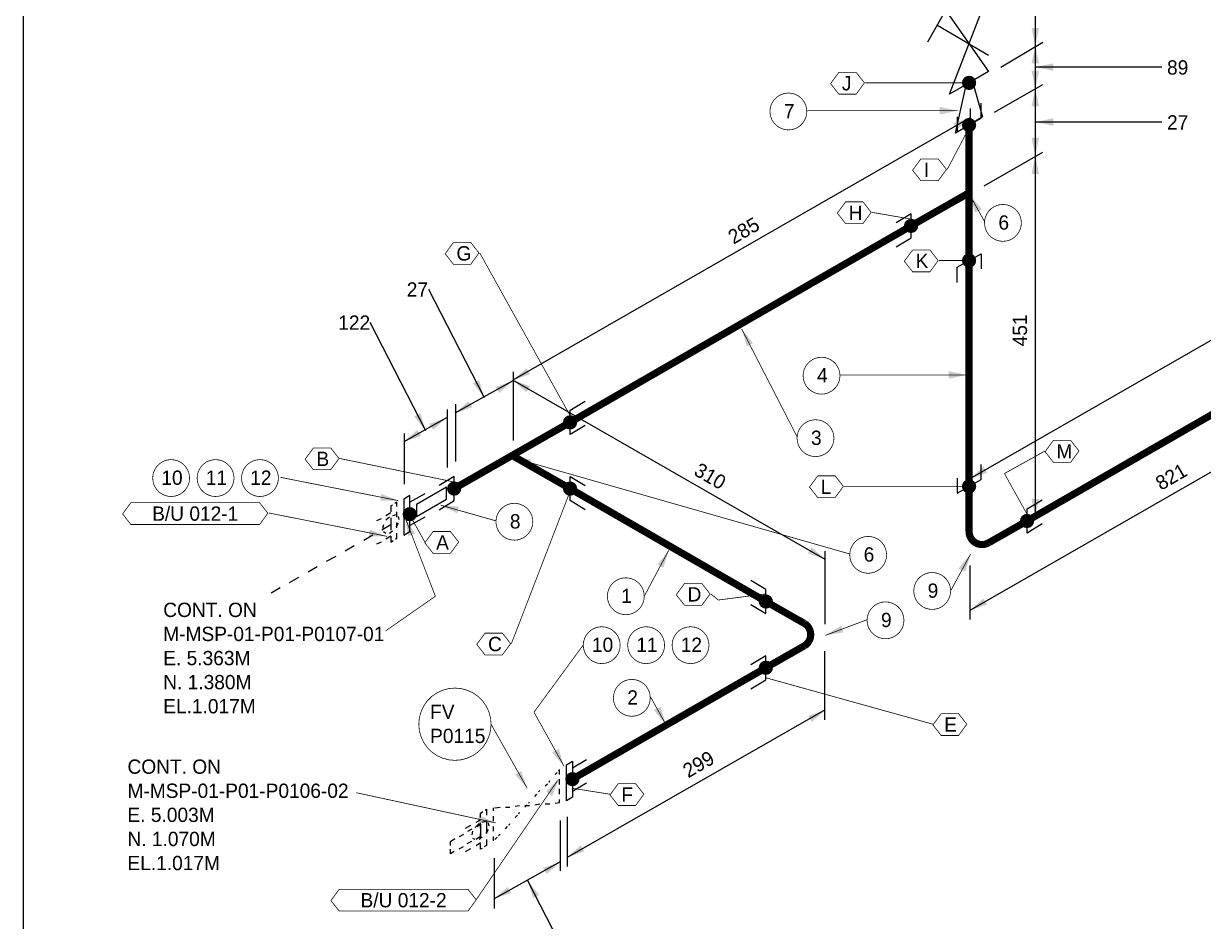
# Model space of a CAD drawing. Extents: x -4 to 431, y -3 to 272.
# Drawn here: x 0 to 156.7, y 90.5 to 209.8 of the extents above; entities that cross this region are included whole.
import ezdxf
from ezdxf.enums import TextEntityAlignment as Align

# ---------------------------------------------------------------- set-up
doc = ezdxf.new("R2010")
doc.units = 0
doc.header["$LTSCALE"] = 10
doc.layers.get('0').update_dxf_attribs({"lineweight": 0})
for name, color, linetype in [('DIMENSION', 40, 'Continuous'), ('INTERNAL', 3, 'Continuous'), ('PIPE', 7, 'Continuous'), ('TEXT2', 3, 'Continuous'), ('Title Block', 255, 'Continuous'), ('TITLE BLOCK-TEXT', 12, 'Continuous'), ('WELDS', 7, 'Continuous')]:
    doc.layers.add(name, color=color, linetype=linetype)
doc.styles.add('framdcn', font='', dxfattribs={"height": 2.5})
doc.styles.add('Scovan Standard', font='', dxfattribs={"height": 2.5})
doc.styles.get("Standard").update_dxf_attribs({"font": ''})
doc.styles.get('framdcn').set_extended_font_data('Franklin Gothic Medium Cond')
doc.styles.get('Scovan Standard').set_extended_font_data('Franklin Gothic Medium Cond')
doc.styles.get('Standard').set_extended_font_data('Franklin Gothic Medium Cond')

# ---------------------------------------------------------------- blocks, each defined once
blk = doc.blocks.new('block1')
at = {"layer": 'TEXT2'}
blk.add_hatch(color=256, dxfattribs=at).paths.add_polyline_path([(0, 0), (1.3, -2.1), (0.4, -2.4)])
at = {"layer": 'TEXT2', "linetype": 'ByBlock', "const_width": 0.1, "flags": 128}
blk.add_lwpolyline([(4, -10.4), (0, 0)], dxfattribs=at)
blk = doc.blocks.new('block2')
at = {"layer": 'TEXT2', "style": 'framdcn'}
for s, p in [('E. 5.363M', (0, 0)), ('N. 1.380M', (0, -3.2)), ('EL.1.017M', (0, -6.4))]:
    blk.add_text(s, height=1.9, dxfattribs=at).set_placement(p)
blk = doc.blocks.new('block3')
at = {"layer": 'TEXT2'}
blk.add_hatch(color=256, dxfattribs=at).paths.add_polyline_path([(0, 0), (-2.4, 0), (-2.3, 0.9)])
at = {"layer": 'TEXT2', "linetype": 'ByBlock', "const_width": 0.1, "flags": 128}
blk.add_lwpolyline([(-15.7, 3.1), (0, 0)], dxfattribs=at)
blk = doc.blocks.new('block4')
at = {"layer": 'TEXT2'}
blk.add_hatch(color=256, dxfattribs=at).paths.add_polyline_path([(0, 0), (2.4, -0.2), (2.2, -1.1)])
at = {"layer": 'TEXT2', "linetype": 'ByBlock', "const_width": 0.1, "flags": 128}
blk.add_lwpolyline([(7.4, -2.1), (0, 0)], dxfattribs=at)
blk = doc.blocks.new('block5')
at = {"layer": 'TEXT2'}
blk.add_hatch(color=256, dxfattribs=at).paths.add_polyline_path([(0, 0), (-0.7, -2.3), (-1.5, -1.9)])
at = {"layer": 'TEXT2', "linetype": 'ByBlock', "const_width": 0.1, "flags": 128}
blk.add_lwpolyline([(-3.2, -6), (0, 0)], dxfattribs=at)
blk = doc.blocks.new('block6')
at = {"layer": 'TEXT2'}
blk.add_hatch(color=256, dxfattribs=at).paths.add_polyline_path([(0, 0), (2.1, 1.3), (2.4, 0.4)])
at = {"layer": 'TEXT2', "linetype": 'ByBlock', "const_width": 0.1, "flags": 128}
blk.add_lwpolyline([(5.6, 2.1), (0, 0)], dxfattribs=at)
blk = doc.blocks.new('block7')
at = {"layer": 'TEXT2'}
blk.add_hatch(color=256, dxfattribs=at).paths.add_polyline_path([(0, 0), (-1.6, 1.9), (-0.7, 2.3)])
at = {"layer": 'TEXT2', "linetype": 'ByBlock', "const_width": 0.1, "flags": 128}
blk.add_lwpolyline([(-2, 3.6), (0, 0)], dxfattribs=at)
blk = doc.blocks.new('block8')
at = {"layer": 'TEXT2'}
blk.add_hatch(color=256, dxfattribs=at).paths.add_polyline_path([(0, 0), (-1.6, 1.9), (-0.7, 2.3)])
at = {"layer": 'TEXT2', "linetype": 'ByBlock', "const_width": 0.1, "flags": 128}
blk.add_lwpolyline([(-4, 7.2), (0, 0)], dxfattribs=at)
blk = doc.blocks.new('block9')
at = {"layer": 'TEXT2'}
blk.add_hatch(color=256, dxfattribs=at).paths.add_polyline_path([(0, 0), (-1.6, 1.8), (-0.8, 2.3)])
at = {"layer": 'TEXT2', "linetype": 'ByBlock', "const_width": 0.1, "flags": 128}
blk.add_lwpolyline([(-4.8, 8.5), (0, 0)], dxfattribs=at)
blk = doc.blocks.new('block10')
at = {"layer": 'TEXT2', "style": 'framdcn'}
for s, p in [('FV', (0, 0)), ('P0115', (0, -3.2))]:
    blk.add_text(s, height=1.9, dxfattribs=at).set_placement(p)
blk = doc.blocks.new('block11')
at = {"layer": 'TEXT2'}
blk.add_hatch(color=256, dxfattribs=at).paths.add_polyline_path([(0, 0), (-2.4, 0), (-2.2, 1)])
at = {"layer": 'TEXT2', "linetype": 'ByBlock', "const_width": 0.1, "flags": 128}
blk.add_lwpolyline([(-18.5, 4), (0, 0)], dxfattribs=at)
blk = doc.blocks.new('block12')
at = {"layer": 'TEXT2', "style": 'framdcn'}
for s, p in [('E. 5.003M', (0, 0)), ('N. 1.070M', (0, -3.2)), ('EL.1.017M', (0, -6.4))]:
    blk.add_text(s, height=1.9, dxfattribs=at).set_placement(p)
blk = doc.blocks.new('block13')
at = {"layer": 'TEXT2'}
blk.add_hatch(color=256, dxfattribs=at).paths.add_polyline_path([(0, 0), (1.5, -1.9), (0.7, -2.3)])
at = {"layer": 'TEXT2', "linetype": 'ByBlock', "const_width": 0.1, "flags": 128}
blk.add_lwpolyline([(7.4, -14.4), (0, 0)], dxfattribs=at)
blk = doc.blocks.new('block14')
at = {"layer": 'TEXT2'}
blk.add_hatch(color=256, dxfattribs=at).paths.add_polyline_path([(0, 0), (1.6, -1.9), (0.7, -2.3)])
at = {"layer": 'TEXT2', "linetype": 'ByBlock', "const_width": 0.1, "flags": 128}
blk.add_lwpolyline([(2, -3.6), (0, 0)], dxfattribs=at)
blk = doc.blocks.new('block15')
at = {"layer": 'TEXT2'}
blk.add_hatch(color=256, dxfattribs=at).paths.add_polyline_path([(0, 0), (-2.4, -0.5), (-2.4, 0.5)])
at = {"layer": 'TEXT2', "linetype": 'ByBlock', "const_width": 0.1, "flags": 128}
blk.add_lwpolyline([(-20, 0), (0, 0)], dxfattribs=at)
blk = doc.blocks.new('block22')
at = {"layer": 'TEXT2'}
blk.add_hatch(color=256, dxfattribs=at).paths.add_polyline_path([(0, 0), (-2.4, -0.5), (-2.4, 0.5)])
at = {"layer": 'TEXT2', "linetype": 'ByBlock', "const_width": 0.1, "flags": 128}
blk.add_lwpolyline([(-16.8, 0), (0, 0)], dxfattribs=at)
blk = doc.blocks.new('block23')
at = {"layer": 'TEXT2'}
blk.add_hatch(color=256, dxfattribs=at).paths.add_polyline_path([(0, 0), (-0.7, -2.3), (-1.6, -1.9)])
at = {"layer": 'TEXT2', "linetype": 'ByBlock', "const_width": 0.1, "flags": 128}
blk.add_lwpolyline([(-2.6, -4.8), (0, 0)], dxfattribs=at)
blk = doc.blocks.new('block31')
at = {"layer": 'PIPE', "linetype": 'ByBlock', "flags": 128}
for points in [[(0.8, 2.9), (0, 2.4)], [(0, 2.4), (0, 0)], [(2.8, 3.1), (0.8, 2)], [(0.8, -1.9), (0.8, 2.9)], [(0, 0), (0, -2.4)], [(2.8, 0), (0.8, -1.1)], [(0, -2.4), (0.8, -1.9)]]:
    blk.add_lwpolyline(points, dxfattribs=at)
at = {"flags": 1}
for tag in ['Tag', 'UCI', 'Pipe Ref', 'Description', 'Key']:
    blk.add_attdef(tag, (0, 0), '', height=1, dxfattribs=at)
blk = doc.blocks.new('block32')
at = {"layer": 'PIPE', "linetype": 'ByBlock', "flags": 128}
for points in [[(4, 3.1), (0, 0.8)], [(4, 1.5), (4, 3.1)], [(0, -0.8), (4, 1.5)], [(0, 0.8), (0, 0)], [(0, 0), (0, -0.8)]]:
    blk.add_lwpolyline(points, dxfattribs=at)
at = {"flags": 1}
for tag in ['Tag', 'UCI', 'Pipe Ref', 'Description', 'Key']:
    blk.add_attdef(tag, (0, 0), '', height=1, dxfattribs=at)
blk = doc.blocks.new('block33')
at = {"layer": 'PIPE', "linetype": 'ByBlock', "flags": 128}
for points in [[(17.4, 10), (19.4, 11.2)], [(17.4, 6.8), (17.4, 10)], [(19.4, 8), (17.4, 6.8)], [(2, 1.2), (0, 0)], [(2, -2), (2, 1.2)], [(17.4, 1.2), (19.4, 0)], [(17.4, -2), (17.4, 1.2)], [(0, -3.2), (2, -2)], [(19.4, -3.2), (17.4, -2)]]:
    blk.add_lwpolyline(points, dxfattribs=at)
at = {"layer": 'PIPE', "linetype": 'ByBlock', "const_width": 0.95, "flags": 128}
for points in [[(17.4, 8.4), (9.7, 4)], [(9.7, 4), (2, -0.4)], [(17.4, -0.4), (9.7, 4)]]:
    blk.add_lwpolyline(points, dxfattribs=at)
at = {"flags": 1}
for tag in ['Tag', 'UCI', 'Pipe Ref', 'Description', 'Key']:
    blk.add_attdef(tag, (0, 0), '', height=1, dxfattribs=at)
blk = doc.blocks.new('block34')
at = {"layer": 'PIPE', "linetype": 'ByBlock', "const_width": 0.95, "flags": 128}
blk.add_lwpolyline([(26, -15), (0, 0)], dxfattribs=at)
at = {"flags": 1}
for tag in ['Tag', 'UCI', 'Pipe Ref', 'Description', 'Key']:
    blk.add_attdef(tag, (0, 0), '', height=1, dxfattribs=at)
blk = doc.blocks.new('block35')
at = {"layer": 'PIPE', "linetype": 'ByBlock', "flags": 128}
for points in [[(-4.23, 6), (-6.23, 7.2)], [(-4.23, 2.8), (-4.23, 6)], [(-6.23, 4), (-4.23, 2.8)], [(-4.23, -2.8), (-6.23, -4)], [(-4.23, -6), (-4.23, -2.8)], [(-6.23, -7.2), (-4.23, -6)]]:
    blk.add_lwpolyline(points, dxfattribs=at)
at = {"layer": 'PIPE', "linetype": 'ByBlock', "const_width": 0.95, "flags": 128}
for points in [[(0.87, 1.5), (-4.23, 4.4)], [(0.87, -1.5), (0.87, -1.5), (1.11, -1.33), (1.33, -1.11), (1.5, -0.87), (1.63, -0.59), (1.71, -0.3), (1.73, 0), (1.71, 0.3), (1.63, 0.59), (1.5, 0.87), (1.33, 1.11), (1.11, 1.33), (0.87, 1.5)], [(-4.23, -4.4), (0.87, -1.5)]]:
    blk.add_lwpolyline(points, dxfattribs=at)
at = {"flags": 1}
for tag in ['Tag', 'UCI', 'Pipe Ref', 'Description', 'Key']:
    blk.add_attdef(tag, (0, 0), '', height=1, dxfattribs=at)
blk = doc.blocks.new('block36')
at = {"layer": 'PIPE', "linetype": 'ByBlock', "const_width": 0.95, "flags": 128}
blk.add_lwpolyline([(-25.7, -14.8), (0, 0)], dxfattribs=at)
at = {"flags": 1}
for tag in ['Tag', 'UCI', 'Pipe Ref', 'Description', 'Key']:
    blk.add_attdef(tag, (0, 0), '', height=1, dxfattribs=at)
blk = doc.blocks.new('block37')
at = {"layer": 'PIPE', "linetype": 'ByBlock', "flags": 128}
for points in [[(-0.8, 1.9), (0, 2.4)], [(-0.8, -2.9), (-0.8, 1.9)], [(0, 1.5), (1.9, 2.6)], [(0, 2.4), (0, 0)], [(0, 0), (0, -2.4)], [(0, -1.6), (1.9, -0.5)], [(0, -2.4), (-0.8, -2.9)]]:
    blk.add_lwpolyline(points, dxfattribs=at)
at = {"flags": 1}
for tag in ['Tag', 'UCI', 'Pipe Ref', 'Description', 'Key']:
    blk.add_attdef(tag, (0, 0), '', height=1, dxfattribs=at)
blk = doc.blocks.new('block38')
at = {"layer": 'PIPE', "flags": 128}
for points in [[(-0.6, 3.7), (-0.3, 4)], [(-0.1, 4.2), (0, 4.4)], [(0, 3.7), (0, 4.4)], [(-2.8, 1.4), (-2.6, 1.6)], [(-1.9, 2.2), (-1.6, 2.5)], [(-1.4, 2.7), (-1.3, 2.9)], [(0, 2.4), (0, 3.1)], [(0, 1.1), (0, 1.8)], [(-4.1, -0.1), (-4, 0.1)], [(-3.3, 0.8), (-3, 1.1)], [(-0.6, -0.1), (0, 0)], [(0, 0), (0, 0.4)], [(-8.8, -0.7), (-8.8, -1.1)], [(-8.6, -0.7), (-7.9, -0.6)], [(-7.2, -0.6), (-6.6, -0.6)], [(-5.9, -0.5), (-5.3, -0.4)], [(-5.4, -1.5), (-5.3, -1.3)], [(-4.6, -0.6), (-4.3, -0.3)], [(-4.6, -0.4), (-4, -0.4)], [(-3.3, -0.3), (-2.6, -0.2)], [(-1.9, -0.2), (-1.3, -0.2)], [(-8.8, -1.8), (-8.8, -2.5)], [(-6.7, -3), (-6.6, -2.8)], [(-5.9, -2), (-5.6, -1.7)], [(-8.8, -3.2), (-8.8, -3.8)], [(-8.8, -4.5), (-8.8, -5.1)], [(-8.6, -4.9), (-8.3, -4.6)], [(-8.1, -4.4), (-7.9, -4.2)], [(-7.2, -3.5), (-6.9, -3.2)]]:
    blk.add_lwpolyline(points, dxfattribs=at)
at = {"flags": 1}
for tag in ['Tag', 'UCI', 'Pipe Ref', 'Description', 'Key']:
    blk.add_attdef(tag, (0, 0), '', height=1, dxfattribs=at)
blk = doc.blocks.new('block39')
at = {"layer": 'PIPE', "linetype": 'ByBlock', "const_width": 0.95, "flags": 128}
blk.add_lwpolyline([(45.3, 26.1), (0, 0)], dxfattribs=at)
at = {"flags": 1}
for tag in ['Tag', 'UCI', 'Pipe Ref', 'Description', 'Key']:
    blk.add_attdef(tag, (0, 0), '', height=1, dxfattribs=at)
blk = doc.blocks.new('block40')
at = {"layer": 'PIPE', "linetype": 'ByBlock', "flags": 128}
for points in [[(11.3, 13.9), (11.3, 15.9)], [(8.1, 14.1), (8.1, 12.1)], [(8.1, 12.1), (11.3, 13.9)], [(2, 1.2), (0, 0)], [(2, -2), (2, 1.2)], [(0, -3.2), (2, -2)], [(8.1, -5.9), (11.3, -4.1)], [(11.3, -4.1), (11.3, -6.1)], [(8.1, -7.9), (8.1, -5.9)]]:
    blk.add_lwpolyline(points, dxfattribs=at)
at = {"layer": 'PIPE', "linetype": 'ByBlock', "const_width": 0.95, "flags": 128}
for points in [[(9.7, 13), (9.7, 4)], [(9.7, 4), (2, -0.4)], [(9.7, -5), (9.7, 4)]]:
    blk.add_lwpolyline(points, dxfattribs=at)
at = {"flags": 1}
for tag in ['Tag', 'UCI', 'Pipe Ref', 'Description', 'Key']:
    blk.add_attdef(tag, (0, 0), '', height=1, dxfattribs=at)
blk = doc.blocks.new('block41')
at = {"layer": 'PIPE', "linetype": 'ByBlock', "flags": 128}
for points in [[(-1.8, -1.1), (-0.4, 5.3)], [(-0.4, 5.3), (0.4, 5.9)], [(0.4, 5.9), (1.8, 1.1)], [(0, 0), (-1.8, -1.1)], [(1.8, 1.1), (0, 0)]]:
    blk.add_lwpolyline(points, dxfattribs=at)
at = {"flags": 1}
for tag in ['Tag', 'UCI', 'Pipe Ref', 'Description', 'Key']:
    blk.add_attdef(tag, (0, 0), '', height=1, dxfattribs=at)
blk = doc.blocks.new('block42')
at = {"layer": 'PIPE', "linetype": 'ByBlock', "flags": 128}
for points in [[(1.6, 11.3), (1.6, 13.3)], [(2.6, 11.9), (-2.6, 8.9)], [(-2.6, -1.5), (2.6, 11.9)], [(-1.6, 11.5), (-1.6, 9.5)], [(-1.6, 9.5), (1.6, 11.3)], [(-3.1, 9.7), (-5.5, 5.4)], [(-2.6, 8.9), (2.6, 1.5)], [(-4.3, 7.7), (2.6, 3.7)], [(0, 0), (-2.6, -1.5)], [(2.6, 1.5), (0, 0)]]:
    blk.add_lwpolyline(points, dxfattribs=at)
at = {"flags": 1}
for tag in ['Tag', 'UCI', 'Pipe Ref', 'Description', 'Key']:
    blk.add_attdef(tag, (0, 0), '', height=1, dxfattribs=at)
blk = doc.blocks.new('block46')
at = {"layer": 'PIPE', "linetype": 'ByBlock', "const_width": 0.95, "flags": 128}
blk.add_lwpolyline([(0, -30), (0, 0)], dxfattribs=at)
at = {"flags": 1}
for tag in ['Tag', 'UCI', 'Pipe Ref', 'Description', 'Key']:
    blk.add_attdef(tag, (0, 0), '', height=1, dxfattribs=at)
blk = doc.blocks.new('block47')
at = {"layer": 'PIPE', "linetype": 'ByBlock', "flags": 128}
for points in [[(-0.13, 6.9), (-0.13, 8.9)], [(-3.33, 7.1), (-3.33, 5.1)], [(-3.33, 5.1), (-0.13, 6.9)], [(5.97, 3), (7.97, 4.2)], [(5.97, -0.2), (5.97, 3)], [(7.97, 1), (5.97, -0.2)]]:
    blk.add_lwpolyline(points, dxfattribs=at)
at = {"layer": 'PIPE', "linetype": 'ByBlock', "const_width": 0.95, "flags": 128}
for points in [[(-1.73, 0), (-1.73, 6)], [(5.97, 1.4), (0.87, -1.5)], [(0.87, -1.5), (0.59, -1.63), (0.3, -1.71), (0, -1.73), (-0.3, -1.71), (-0.59, -1.63), (-0.87, -1.5), (-1.11, -1.33), (-1.33, -1.11), (-1.5, -0.87), (-1.63, -0.59), (-1.71, -0.3), (-1.73, 0)]]:
    blk.add_lwpolyline(points, dxfattribs=at)
at = {"flags": 1}
for tag in ['Tag', 'UCI', 'Pipe Ref', 'Description', 'Key']:
    blk.add_attdef(tag, (0, 0), '', height=1, dxfattribs=at)
blk = doc.blocks.new('block48')
at = {"layer": 'PIPE', "linetype": 'ByBlock', "const_width": 0.95, "flags": 128}
for points in [[(69.8, 40.2), (45, 25.9)], [(45, 25.9), (0, 0)]]:
    blk.add_lwpolyline(points, dxfattribs=at)
at = {"flags": 1}
for tag in ['Tag', 'UCI', 'Pipe Ref', 'Description', 'Key']:
    blk.add_attdef(tag, (0, 0), '', height=1, dxfattribs=at)
blk = doc.blocks.new('block51')
at = {"layer": 'WELDS'}
h = blk.add_hatch(color=256, dxfattribs=at)
edge = h.paths.add_edge_path(flags=0)
edge.add_arc((0, 0), 0.95, 0, 360)
at = {"flags": 1}
for tag in ['Tag', 'UCI', 'Pipe Ref', 'Description', 'Key']:
    blk.add_attdef(tag, (0, 0), '', height=1, dxfattribs=at)
blk = doc.blocks.new('block52')
at = {"layer": 'WELDS'}
h = blk.add_hatch(color=256, dxfattribs=at)
edge = h.paths.add_edge_path(flags=0)
edge.add_arc((0, 0), 0.95, 0, 360)
at = {"flags": 1}
for tag in ['Tag', 'UCI', 'Pipe Ref', 'Description', 'Key']:
    blk.add_attdef(tag, (0, 0), '', height=1, dxfattribs=at)
blk = doc.blocks.new('block53')
at = {"layer": 'WELDS'}
h = blk.add_hatch(color=256, dxfattribs=at)
edge = h.paths.add_edge_path(flags=0)
edge.add_arc((0, 0), 0.95, 0, 360)
at = {"flags": 1}
for tag in ['Tag', 'UCI', 'Pipe Ref', 'Description', 'Key']:
    blk.add_attdef(tag, (0, 0), '', height=1, dxfattribs=at)
blk = doc.blocks.new('block54')
at = {"layer": 'WELDS'}
h = blk.add_hatch(color=256, dxfattribs=at)
edge = h.paths.add_edge_path(flags=0)
edge.add_arc((0, 0), 0.95, 0, 360)
at = {"flags": 1}
for tag in ['Tag', 'UCI', 'Pipe Ref', 'Description', 'Key']:
    blk.add_attdef(tag, (0, 0), '', height=1, dxfattribs=at)
blk = doc.blocks.new('block55')
at = {"layer": 'WELDS'}
h = blk.add_hatch(color=256, dxfattribs=at)
edge = h.paths.add_edge_path(flags=0)
edge.add_arc((0, 0), 0.95, 0, 360)
at = {"flags": 1}
for tag in ['Tag', 'UCI', 'Pipe Ref', 'Description', 'Key']:
    blk.add_attdef(tag, (0, 0), '', height=1, dxfattribs=at)
blk = doc.blocks.new('block56')
at = {"layer": 'WELDS'}
h = blk.add_hatch(color=256, dxfattribs=at)
edge = h.paths.add_edge_path(flags=0)
edge.add_arc((0, 0), 0.95, 0, 360)
at = {"flags": 1}
for tag in ['Tag', 'UCI', 'Pipe Ref', 'Description', 'Key']:
    blk.add_attdef(tag, (0, 0), '', height=1, dxfattribs=at)
blk = doc.blocks.new('block57')
at = {"layer": 'WELDS'}
h = blk.add_hatch(color=256, dxfattribs=at)
edge = h.paths.add_edge_path(flags=0)
edge.add_arc((0, 0), 0.95, 0, 360)
at = {"flags": 1}
for tag in ['Tag', 'UCI', 'Pipe Ref', 'Description', 'Key']:
    blk.add_attdef(tag, (0, 0), '', height=1, dxfattribs=at)
blk = doc.blocks.new('block58')
at = {"layer": 'WELDS'}
h = blk.add_hatch(color=256, dxfattribs=at)
edge = h.paths.add_edge_path(flags=0)
edge.add_arc((0, 0), 0.95, 0, 360)
at = {"flags": 1}
for tag in ['Tag', 'UCI', 'Pipe Ref', 'Description', 'Key']:
    blk.add_attdef(tag, (0, 0), '', height=1, dxfattribs=at)
blk = doc.blocks.new('block59')
at = {"layer": 'WELDS'}
h = blk.add_hatch(color=256, dxfattribs=at)
edge = h.paths.add_edge_path(flags=0)
edge.add_arc((0, 0), 0.95, 0, 360)
at = {"flags": 1}
for tag in ['Tag', 'UCI', 'Pipe Ref', 'Description', 'Key']:
    blk.add_attdef(tag, (0, 0), '', height=1, dxfattribs=at)
blk = doc.blocks.new('block60')
at = {"layer": 'WELDS'}
h = blk.add_hatch(color=256, dxfattribs=at)
edge = h.paths.add_edge_path(flags=0)
edge.add_arc((0, 0), 0.95, 0, 360)
at = {"flags": 1}
for tag in ['Tag', 'UCI', 'Pipe Ref', 'Description', 'Key']:
    blk.add_attdef(tag, (0, 0), '', height=1, dxfattribs=at)
blk = doc.blocks.new('block61')
at = {"layer": 'WELDS'}
h = blk.add_hatch(color=256, dxfattribs=at)
edge = h.paths.add_edge_path(flags=0)
edge.add_arc((0, 0), 0.95, 0, 360)
at = {"flags": 1}
for tag in ['Tag', 'UCI', 'Pipe Ref', 'Description', 'Key']:
    blk.add_attdef(tag, (0, 0), '', height=1, dxfattribs=at)
blk = doc.blocks.new('block62')
at = {"layer": 'WELDS'}
h = blk.add_hatch(color=256, dxfattribs=at)
edge = h.paths.add_edge_path(flags=0)
edge.add_arc((0, 0), 0.95, 0, 360)
at = {"flags": 1}
for tag in ['Tag', 'UCI', 'Pipe Ref', 'Description', 'Key']:
    blk.add_attdef(tag, (0, 0), '', height=1, dxfattribs=at)
blk = doc.blocks.new('block63')
at = {"layer": 'WELDS'}
h = blk.add_hatch(color=256, dxfattribs=at)
edge = h.paths.add_edge_path(flags=0)
edge.add_arc((0, 0), 0.95, 0, 360)
at = {"flags": 1}
for tag in ['Tag', 'UCI', 'Pipe Ref', 'Description', 'Key']:
    blk.add_attdef(tag, (0, 0), '', height=1, dxfattribs=at)
blk = doc.blocks.new('PADX-TBD')
at = {"layer": 'Title Block', "color": 255}
blk.add_line((0, 0), (0, 536.37), dxfattribs=at)
at = {"layer": 'TITLE BLOCK-TEXT', "color": 12, "style": 'Scovan Standard', "flags": 8}
for tag, p in [('REF_5', (25, 38.42)), ('REV_5', (352.84, 38.42)), ('PROJECT5', (504.32, 38.42)), ('DATE5', (525.83, 38.42)), ('BY5', (542.96, 38.42)), ('CHK5', (555.71, 38.42)), ('PE5', (568.45, 38.42)), ('REF_4', (25, 31.19)), ('REV_4', (352.84, 31.19)), ('PROJECT4', (504.32, 31.19)), ('DATE4', (525.83, 31.19)), ('BY4', (542.96, 31.19)), ('CHK4', (555.71, 31.19)), ('PE4', (568.45, 31.19)), ('REF_3', (25, 23.97)), ('REV_3', (352.84, 23.97)), ('PROJECT3', (504.32, 23.97)), ('DATE3', (525.83, 23.97)), ('BY3', (542.96, 23.97)), ('CHK3', (555.71, 23.97)), ('PE3', (568.45, 23.97)), ('REF_2', (25, 16.74)), ('REV_2', (352.84, 16.74)), ('PROJECT2', (504.32, 16.74)), ('DATE2', (525.83, 16.74)), ('BY2', (542.96, 16.74)), ('CHK2', (555.71, 16.74)), ('PE2', (568.45, 16.74)), ('REF_1', (25, 9.51)), ('REV_1', (352.84, 9.51)), ('PROJECT1', (504.32, 9.51)), ('DATE1', (525.83, 9.51)), ('BY1', (542.96, 9.51)), ('CHK1', (555.71, 9.51)), ('PE1', (568.45, 9.51))]:
    blk.add_attdef(tag, text='', height=2.5, dxfattribs=at).set_placement(p, align=Align.MIDDLE_CENTER)
for tag, height, p in [('REF_5_DESC', 2.5, (52.27, 38.42)), ('REV_5_DESC', 2.5, (363.04, 38.42)), ('REF_4_DESC', 2.5, (52.27, 31.19)), ('REV_4_DESC', 2.5, (363.04, 31.19)), ('REF_3_DESC', 2.5, (52.27, 23.97)), ('REV_3_DESC', 2.5, (363.04, 23.97)), ('REF_2_DESC', 2.5, (52.27, 16.74)), ('REV_2_DESC', 2.5, (363.04, 16.74)), ('REF_1_DESC', 2.5, (52.27, 9.51)), ('REV_1_DESC', 2.5, (363.04, 9.51)), ('PATH', 2, (13, -2.9)), ('USER_PLOTTED', 2, (309, -2.9)), ('PLOT_DATE', 2, (348, -2.9))]:
    blk.add_attdef(tag, text='', height=height, dxfattribs=at).set_placement(p, align=Align.MIDDLE_LEFT)
at = {"layer": 'TITLE BLOCK-TEXT', "color": 12, "style": 'Scovan Standard'}
for tag, p in [('TITLE1', (747.45, 37.28)), ('LSD', (747.45, 31.28)), ('TITLE2', (747.45, 25.28)), ('TITLE3', (747.45, 19.28)), ('CLIENTDRAWINGNO', (686.57, 5.99)), ('RN', (838.5, 5.99))]:
    blk.add_attdef(tag, text='', height=4, dxfattribs=at).set_placement(p, align=Align.MIDDLE_CENTER)
at = {"layer": 'TITLE BLOCK-TEXT', "color": 210, "style": 'Scovan Standard', "flags": 8}
blk.add_attdef('DWGNO', text='', height=4, dxfattribs=at).set_placement((777.51, 5.99), align=Align.MIDDLE_CENTER)

msp = doc.modelspace()

# ---------------------------------------------------------------- hatches: boundary and pattern name
at = {"layer": 'DIMENSION'}
for points in [[(134.4, 206.8), (133.9, 209.2), (134.9, 209.2)], [(134.4, 206.8), (134.9, 204.5), (133.9, 204.5)], [(134.4, 204), (136.8, 204.5), (136.8, 203.5)], [(134.4, 201.2), (133.9, 203.5), (134.9, 203.5)], [(134.4, 201.2), (134.9, 198.8), (133.9, 198.8)], [(125.8, 197.3), (124, 195.7), (123.5, 196.5)], [(134.4, 196.7), (136.8, 197.2), (136.8, 196.2)], [(134.4, 192.2), (133.9, 194.6), (134.9, 194.6)], [(134.4, 192.2), (134.9, 189.8), (133.9, 189.8)], [(65, 162.4), (66.8, 164), (67.3, 163.2)], [(61.2, 160.1), (59.7, 162), (60.5, 162.4)], [(65, 162.3), (63.2, 160.7), (62.7, 161.5)], [(65, 162.4), (67.3, 161.6), (66.8, 160.8)], [(57.3, 158), (59.1, 159.6), (59.6, 158.8)], [(53.4, 155.7), (51.9, 157.6), (52.7, 158)], [(56.2, 157.4), (54.4, 155.8), (53.9, 156.6)], [(50.5, 154.2), (52.3, 155.8), (52.8, 155)], [(125.7, 149.3), (127.5, 150.9), (128, 150.1)], [(134.4, 144.2), (133.9, 146.6), (134.9, 146.6)], [(106.5, 138.6), (104.2, 139.4), (104.7, 140.2)], [(125.7, 131.8), (127.5, 133.4), (128, 132.6)], [(106.5, 118.6), (104.7, 117), (104.2, 117.8)], [(72.2, 99), (74, 100.6), (74.5, 99.8)], [(71.3, 98.4), (69.5, 96.8), (69, 97.6)], [(67, 95.9), (68.5, 94), (67.7, 93.6)], [(62.5, 93.5), (64.3, 95.1), (64.8, 94.3)]]:
    msp.add_hatch(color=256, dxfattribs=at).paths.add_polyline_path(points)
at = {"layer": 'INTERNAL'}
msp.add_hatch(color=256, dxfattribs=at).paths.add_polyline_path([(71.12, 109.47), (70.22, 107.17), (69.42, 107.77)])
at = {"layer": 'TEXT2'}
msp.add_hatch(color=256, dxfattribs=at).paths.add_polyline_path([(65, 152.1), (67.4, 151.9), (67.2, 151)])

# ---------------------------------------------------------------- linework, layer by layer
at = {"layer": 'DIMENSION', "linetype": 'ByBlock', "flags": 128}
for points in [[(134.4, 217.2), (134.4, 206.8)], [(129.8, 204), (135.4, 207.3)], [(134.4, 206.8), (134.4, 201.2)], [(151.2, 204), (134.4, 204)], [(129, 198), (135.4, 201.7)], [(134.4, 201.2), (134.4, 192.2)], [(125.8, 196.1), (125.8, 198.5)], [(125.8, 197.3), (65, 162.4)], [(151.2, 196.7), (134.4, 196.7)], [(204.1, 194.3), (125.7, 149.3)], [(127.6, 188.2), (135.4, 192.7)], [(134.4, 192.2), (134.4, 144.2)], [(204, 176.73), (125.7, 131.8)], [(53.8, 174.5), (61.2, 160.1)], [(46, 170.1), (53.4, 155.7)], [(65.1, 154.4), (65.1, 163.5)], [(65, 162.3), (57.3, 158)], [(106.5, 138.6), (65, 162.4)], [(56.3, 150.8), (56.3, 158.5)], [(57.4, 151.6), (57.4, 159.2)], [(56.2, 157.4), (50.5, 154.2)], [(50.6, 148.6), (50.6, 155.3)], [(125.8, 148.1), (125.8, 150.5)], [(133.4, 143.6), (135.4, 144.7)], [(106.5, 130), (106.5, 139.7)], [(125.7, 137.8), (125.7, 130.6)], [(106.4, 126.4), (106.4, 117.3)], [(106.5, 118.6), (72.2, 99)], [(71.3, 103.9), (71.3, 97.2)], [(72.2, 104.4), (72.2, 97.8)], [(62.5, 98.9), (62.5, 92.2)], [(71.3, 98.4), (62.5, 93.5)], [(74.4, 81.5), (67, 95.9)]]:
    msp.add_lwpolyline(points, dxfattribs=at)
at = {"layer": 'INTERNAL', "linetype": 'ByBlock', "const_width": 0.1, "flags": 128}
for points in [[(14.25, 143.23), (13.15, 144.63), (14.25, 146.13), (31.35, 146.13), (32.45, 144.73), (31.35, 143.23)], [(41.93, 91.87), (40.83, 93.27), (41.93, 94.77), (59.03, 94.77), (60.13, 93.37), (59.03, 91.87)]]:
    msp.add_lwpolyline(points, close=True, dxfattribs=at)
msp.add_lwpolyline([(60.13, 93.39), (70.93, 109.21)], dxfattribs=at)
at = {"layer": 'PIPE', "linetype": 'ByBlock', "flags": 128}
for points in [[(49, 145.8), (48.8, 145.7)], [(49.6, 146.2), (49.3, 146)], [(49.6, 145.6), (49.6, 146.2)], [(48.8, 144.8), (48.1, 144.4)], [(48.6, 144.2), (48.1, 143.8)], [(48.8, 145.7), (48.8, 144.9)], [(49.5, 144.5), (49, 144.4)], [(49.6, 144.2), (49.6, 144.9)], [(49.9, 143.9), (49.8, 144.3)], [(47.5, 144), (46.9, 143.7)], [(48.8, 143.2), (47.6, 142.5)], [(47.8, 143.2), (47.7, 142.7)], [(48.8, 144.1), (48.8, 143.3)], [(48.8, 143.3), (48.8, 142.5)], [(49.5, 142.9), (49.8, 143.4)], [(49.6, 142.8), (49.6, 143.5)], [(46.4, 141.8), (45.2, 141.1)], [(47.8, 142.3), (48.1, 142.1)], [(48.8, 141.7), (48.1, 141.3)], [(48.6, 142.1), (49, 142.4)], [(48.8, 141.7), (48.8, 140.9)], [(48.8, 140.9), (49.1, 141.1)], [(49.4, 141.3), (49.6, 141.4)], [(49.6, 141.4), (49.6, 142.1)], [(43.9, 140.4), (42.7, 139.7)], [(47.5, 140.9), (46.9, 140.6)], [(41.5, 139), (40.2, 138.3)], [(39, 137.6), (37.8, 136.9)], [(34.1, 134.8), (32.9, 134.1)], [(36.5, 136.2), (35.3, 135.5)], [(60.7, 104.9), (61, 105.1)], [(61.3, 105.3), (61.5, 105.4)], [(61.5, 105.4), (61.5, 104.6)], [(60, 103), (60.5, 103.5)], [(60.1, 103.7), (60.7, 104)], [(60.7, 104.3), (60.7, 104.9)], [(60.7, 102.9), (60.7, 103.6)], [(60.9, 103.7), (61.4, 103.8)], [(61.5, 103.8), (61.5, 103)], [(61.7, 103.6), (61.8, 103.2)], [(57.9, 101.8), (58.5, 102.1)], [(58.7, 102.9), (59.4, 103.3)], [(59, 102.5), (59.6, 102.8)], [(59.6, 102), (59.7, 102.5)], [(60.2, 103.1), (60.7, 103.4)], [(60.7, 103.4), (60.7, 102.6)], [(60.7, 102.6), (60.7, 101.8)], [(60.7, 101.5), (60.7, 102.2)], [(61.7, 102.7), (61.4, 102.2)], [(61.5, 103), (61.5, 102.2)], [(56.7, 101.1), (57.3, 101.5)], [(56.7, 100.6), (56.7, 101.1)], [(58.4, 100.4), (57.8, 100.1)], [(59.5, 101.1), (58.9, 100.8)], [(60, 101.4), (59.7, 101.5)], [(60.7, 101.8), (60.1, 101.4)], [(60.1, 100.6), (60.7, 101)], [(60.9, 101.7), (60.5, 101.4)], [(60.7, 100.1), (60.7, 100.8)], [(61.5, 100.6), (61.2, 100.4)], [(61.5, 101.4), (61.5, 100.6)], [(56.7, 99.5), (56.7, 100.1)], [(57.2, 99.8), (56.7, 99.5)], [(58.7, 99.8), (59.4, 100.2)], [(60.9, 100.2), (60.7, 100.1)]]:
    msp.add_lwpolyline(points, dxfattribs=at)
at = {"layer": 'TEXT2', "color": 20, "linetype": 'ByBlock', "const_width": 0.1, "flags": 128}
for points in [[(108.3, 200.4), (107.2, 201.8), (108.3, 203.3), (110.6, 203.3), (111.7, 201.9), (110.6, 200.4)], [(119.2, 188.9), (118.1, 190.3), (119.2, 191.8), (121.5, 191.8), (122.6, 190.4), (121.5, 188.9)], [(109.2, 183.2), (108.1, 184.6), (109.2, 186.1), (111.5, 186.1), (112.6, 184.7), (111.5, 183.2)], [(57.1, 177.8), (56, 179.2), (57.1, 180.7), (59.4, 180.7), (60.5, 179.3), (59.4, 177.8)], [(118.1, 176.8), (117, 178.2), (118.1, 179.7), (120.4, 179.7), (121.5, 178.3), (120.4, 176.8)], [(136.8, 151.5), (135.7, 152.9), (136.8, 154.4), (139.1, 154.4), (140.2, 153), (139.1, 151.5)], [(38.5, 150.5), (37.4, 151.9), (38.5, 153.4), (40.8, 153.4), (41.9, 152), (40.8, 150.5)], [(105.5, 146.8), (104.4, 148.2), (105.5, 149.7), (107.8, 149.7), (108.9, 148.3), (107.8, 146.8)], [(54.4, 139.4), (53.3, 140.8), (54.4, 142.3), (56.7, 142.3), (57.8, 140.9), (56.7, 139.4)], [(87.8, 132.5), (86.7, 133.9), (87.8, 135.4), (90.1, 135.4), (91.2, 134), (90.1, 132.5)], [(61.3, 125.9), (60.2, 127.3), (61.3, 128.8), (63.6, 128.8), (64.7, 127.4), (63.6, 125.9)], [(121.9, 115.2), (120.8, 116.6), (121.9, 118.1), (124.2, 118.1), (125.3, 116.7), (124.2, 115.2)], [(79, 105.9), (77.9, 107.3), (79, 108.8), (81.3, 108.8), (82.4, 107.4), (81.3, 105.9)]]:
    msp.add_lwpolyline(points, close=True, dxfattribs=at)
at = {"layer": 'TEXT2', "linetype": 'ByBlock', "const_width": 0.1, "flags": 128}
for points in [[(111.8, 201.9), (125.8, 201.9)], [(122.7, 190.4), (125.8, 196.3)], [(112.7, 184.7), (117.9, 183.8)], [(60.6, 179.3), (72.6, 157.7)], [(121.6, 178.3), (125.8, 178.3)], [(42, 152), (57.1, 148.9)], [(109.8, 139.3), (65, 152.1)], [(135.7, 153), (130.3, 150)], [(130.3, 150), (133.3, 144.6)], [(64.8, 127.4), (72.7, 147.9)], [(109, 148.3), (125.8, 148.3)], [(53.3, 140.9), (51.3, 144.5)], [(48.09, 129.09), (54.7, 133.7)], [(91.3, 134), (92.3, 133.2)], [(92.3, 133.2), (98.5, 134)], [(74.4, 127.3), (67.8, 118.3)], [(120.8, 116.7), (98.5, 122.9)], [(77.9, 107.4), (72.8, 108.2)]]:
    msp.add_lwpolyline(points, dxfattribs=at)
for points in [[(104.01, 197.67), (103.9, 197.26), (103.72, 196.88), (103.48, 196.53), (103.17, 196.22), (102.83, 195.98), (102.44, 195.8), (102.03, 195.69), (101.6, 195.65), (101.17, 195.69), (100.76, 195.8), (100.38, 195.98), (100.03, 196.22), (99.72, 196.53), (99.48, 196.88), (99.3, 197.26), (99.19, 197.67), (99.15, 198.1), (99.19, 198.53), (99.3, 198.94), (99.48, 199.32), (99.72, 199.67), (100.03, 199.98), (100.38, 200.22), (100.76, 200.4), (101.17, 200.51), (101.6, 200.55), (102.03, 200.51), (102.44, 200.4), (102.83, 200.22), (103.17, 199.98), (103.48, 199.67), (103.72, 199.32), (103.9, 198.94), (104.01, 198.53), (104.05, 198.1)], [(132.51, 182.87), (132.4, 182.46), (132.22, 182.07), (131.98, 181.73), (131.67, 181.42), (131.32, 181.18), (130.94, 181), (130.53, 180.89), (130.1, 180.85), (129.67, 180.89), (129.26, 181), (128.88, 181.18), (128.53, 181.42), (128.22, 181.73), (127.98, 182.07), (127.8, 182.46), (127.69, 182.87), (127.65, 183.3), (127.69, 183.73), (127.8, 184.14), (127.98, 184.53), (128.22, 184.87), (128.53, 185.18), (128.88, 185.42), (129.26, 185.6), (129.67, 185.71), (130.1, 185.75), (130.53, 185.71), (130.94, 185.6), (131.32, 185.42), (131.67, 185.18), (131.98, 184.87), (132.22, 184.53), (132.4, 184.14), (132.51, 183.73), (132.55, 183.3)], [(108.41, 162.57), (108.3, 162.16), (108.12, 161.78), (107.88, 161.43), (107.57, 161.12), (107.22, 160.88), (106.84, 160.7), (106.43, 160.59), (106, 160.55), (105.57, 160.59), (105.16, 160.7), (104.78, 160.88), (104.43, 161.12), (104.12, 161.43), (103.88, 161.78), (103.7, 162.16), (103.59, 162.57), (103.55, 163), (103.59, 163.43), (103.7, 163.84), (103.88, 164.22), (104.12, 164.57), (104.43, 164.88), (104.78, 165.12), (105.16, 165.3), (105.57, 165.41), (106, 165.45), (106.43, 165.41), (106.84, 165.3), (107.22, 165.12), (107.57, 164.88), (107.88, 164.57), (108.12, 164.22), (108.3, 163.84), (108.41, 163.43), (108.45, 163)], [(107.61, 154.27), (107.5, 153.86), (107.32, 153.47), (107.08, 153.13), (106.77, 152.82), (106.42, 152.58), (106.04, 152.4), (105.63, 152.29), (105.2, 152.25), (104.77, 152.29), (104.36, 152.4), (103.97, 152.58), (103.63, 152.82), (103.32, 153.13), (103.08, 153.47), (102.9, 153.86), (102.79, 154.27), (102.75, 154.7), (102.79, 155.13), (102.9, 155.54), (103.08, 155.93), (103.32, 156.27), (103.63, 156.58), (103.97, 156.82), (104.36, 157), (104.77, 157.11), (105.2, 157.15), (105.63, 157.11), (106.04, 157), (106.42, 156.82), (106.77, 156.58), (107.08, 156.27), (107.32, 155.93), (107.5, 155.54), (107.61, 155.13), (107.65, 154.7)], [(22.01, 148.97), (21.9, 148.56), (21.72, 148.18), (21.48, 147.83), (21.17, 147.52), (20.82, 147.28), (20.44, 147.1), (20.03, 146.99), (19.6, 146.95), (19.17, 146.99), (18.76, 147.1), (18.38, 147.28), (18.03, 147.52), (17.72, 147.83), (17.48, 148.18), (17.3, 148.56), (17.19, 148.97), (17.15, 149.4), (17.19, 149.83), (17.3, 150.24), (17.48, 150.62), (17.72, 150.97), (18.03, 151.28), (18.38, 151.52), (18.76, 151.7), (19.17, 151.81), (19.6, 151.85), (20.03, 151.81), (20.44, 151.7), (20.82, 151.52), (21.17, 151.28), (21.48, 150.97), (21.72, 150.62), (21.9, 150.24), (22.01, 149.83), (22.05, 149.4)], [(27.91, 148.97), (27.8, 148.56), (27.62, 148.18), (27.38, 147.83), (27.07, 147.52), (26.73, 147.28), (26.34, 147.1), (25.93, 146.99), (25.5, 146.95), (25.07, 146.99), (24.66, 147.1), (24.27, 147.28), (23.93, 147.52), (23.62, 147.83), (23.38, 148.18), (23.2, 148.56), (23.09, 148.97), (23.05, 149.4), (23.09, 149.83), (23.2, 150.24), (23.38, 150.62), (23.62, 150.97), (23.93, 151.28), (24.27, 151.52), (24.66, 151.7), (25.07, 151.81), (25.5, 151.85), (25.93, 151.81), (26.34, 151.7), (26.73, 151.52), (27.07, 151.28), (27.38, 150.97), (27.62, 150.62), (27.8, 150.24), (27.91, 149.83), (27.95, 149.4)], [(33.81, 148.97), (33.7, 148.56), (33.52, 148.18), (33.28, 147.83), (32.97, 147.52), (32.62, 147.28), (32.24, 147.1), (31.83, 146.99), (31.4, 146.95), (30.97, 146.99), (30.56, 147.1), (30.18, 147.28), (29.83, 147.52), (29.52, 147.83), (29.28, 148.18), (29.1, 148.56), (28.99, 148.97), (28.95, 149.4), (28.99, 149.83), (29.1, 150.24), (29.28, 150.62), (29.52, 150.97), (29.83, 151.28), (30.18, 151.52), (30.56, 151.7), (30.97, 151.81), (31.4, 151.85), (31.83, 151.81), (32.24, 151.7), (32.62, 151.52), (32.97, 151.28), (33.28, 150.97), (33.52, 150.62), (33.7, 150.24), (33.81, 149.83), (33.85, 149.4)], [(67.61, 143.17), (67.5, 142.76), (67.32, 142.38), (67.08, 142.03), (66.77, 141.72), (66.42, 141.48), (66.04, 141.3), (65.63, 141.19), (65.2, 141.15), (64.77, 141.19), (64.36, 141.3), (63.98, 141.48), (63.63, 141.72), (63.32, 142.03), (63.08, 142.38), (62.9, 142.76), (62.79, 143.17), (62.75, 143.6), (62.79, 144.03), (62.9, 144.44), (63.08, 144.82), (63.32, 145.17), (63.63, 145.48), (63.98, 145.72), (64.36, 145.9), (64.77, 146.01), (65.2, 146.05), (65.63, 146.01), (66.04, 145.9), (66.42, 145.72), (66.77, 145.48), (67.08, 145.17), (67.32, 144.82), (67.5, 144.44), (67.61, 144.03), (67.65, 143.6)], [(114.61, 138.77), (114.5, 138.36), (114.32, 137.97), (114.08, 137.63), (113.77, 137.32), (113.42, 137.08), (113.04, 136.9), (112.63, 136.79), (112.2, 136.75), (111.77, 136.79), (111.36, 136.9), (110.97, 137.08), (110.63, 137.32), (110.32, 137.63), (110.08, 137.97), (109.9, 138.36), (109.79, 138.77), (109.75, 139.2), (109.79, 139.63), (109.9, 140.04), (110.08, 140.43), (110.32, 140.77), (110.63, 141.08), (110.97, 141.32), (111.36, 141.5), (111.77, 141.61), (112.2, 141.65), (112.63, 141.61), (113.04, 141.5), (113.42, 141.32), (113.77, 141.08), (114.08, 140.77), (114.32, 140.43), (114.5, 140.04), (114.61, 139.63), (114.65, 139.2)], [(123.11, 133.97), (123, 133.56), (122.82, 133.18), (122.58, 132.83), (122.27, 132.52), (121.92, 132.28), (121.54, 132.1), (121.13, 131.99), (120.7, 131.95), (120.27, 131.99), (119.86, 132.1), (119.47, 132.28), (119.13, 132.52), (118.82, 132.83), (118.58, 133.18), (118.4, 133.56), (118.29, 133.97), (118.25, 134.4), (118.29, 134.83), (118.4, 135.24), (118.58, 135.62), (118.82, 135.97), (119.13, 136.28), (119.47, 136.52), (119.86, 136.7), (120.27, 136.81), (120.7, 136.85), (121.13, 136.81), (121.54, 136.7), (121.92, 136.52), (122.27, 136.28), (122.58, 135.97), (122.82, 135.62), (123, 135.24), (123.11, 134.83), (123.15, 134.4)], [(82.41, 133.27), (82.3, 132.86), (82.12, 132.47), (81.88, 132.13), (81.57, 131.82), (81.23, 131.58), (80.84, 131.4), (80.43, 131.29), (80, 131.25), (79.57, 131.29), (79.16, 131.4), (78.78, 131.58), (78.43, 131.82), (78.12, 132.13), (77.88, 132.47), (77.7, 132.86), (77.59, 133.27), (77.55, 133.7), (77.59, 134.13), (77.7, 134.54), (77.88, 134.93), (78.12, 135.27), (78.43, 135.58), (78.78, 135.82), (79.16, 136), (79.57, 136.11), (80, 136.15), (80.43, 136.11), (80.84, 136), (81.23, 135.82), (81.57, 135.58), (81.88, 135.27), (82.12, 134.93), (82.3, 134.54), (82.41, 134.13), (82.45, 133.7)], [(116.91, 130.07), (116.8, 129.66), (116.62, 129.28), (116.38, 128.93), (116.07, 128.62), (115.72, 128.38), (115.34, 128.2), (114.93, 128.09), (114.5, 128.05), (114.07, 128.09), (113.66, 128.2), (113.28, 128.38), (112.93, 128.62), (112.62, 128.93), (112.38, 129.28), (112.2, 129.66), (112.09, 130.07), (112.05, 130.5), (112.09, 130.93), (112.2, 131.34), (112.38, 131.72), (112.62, 132.07), (112.93, 132.38), (113.28, 132.62), (113.66, 132.8), (114.07, 132.91), (114.5, 132.95), (114.93, 132.91), (115.34, 132.8), (115.72, 132.62), (116.07, 132.38), (116.38, 132.07), (116.62, 131.72), (116.8, 131.34), (116.91, 130.93), (116.95, 130.5)], [(79.21, 126.77), (79.1, 126.36), (78.92, 125.97), (78.68, 125.63), (78.37, 125.32), (78.03, 125.08), (77.64, 124.9), (77.23, 124.79), (76.8, 124.75), (76.37, 124.79), (75.96, 124.9), (75.58, 125.08), (75.23, 125.32), (74.92, 125.63), (74.68, 125.97), (74.5, 126.36), (74.39, 126.77), (74.35, 127.2), (74.39, 127.63), (74.5, 128.04), (74.68, 128.43), (74.92, 128.77), (75.23, 129.08), (75.58, 129.32), (75.96, 129.5), (76.37, 129.61), (76.8, 129.65), (77.23, 129.61), (77.64, 129.5), (78.03, 129.32), (78.37, 129.08), (78.68, 128.77), (78.92, 128.43), (79.1, 128.04), (79.21, 127.63), (79.25, 127.2)], [(85.11, 126.77), (85, 126.36), (84.82, 125.97), (84.58, 125.63), (84.27, 125.32), (83.92, 125.08), (83.54, 124.9), (83.13, 124.79), (82.7, 124.75), (82.27, 124.79), (81.86, 124.9), (81.48, 125.08), (81.13, 125.32), (80.82, 125.63), (80.58, 125.97), (80.4, 126.36), (80.29, 126.77), (80.25, 127.2), (80.29, 127.63), (80.4, 128.04), (80.58, 128.43), (80.82, 128.77), (81.13, 129.08), (81.48, 129.32), (81.86, 129.5), (82.27, 129.61), (82.7, 129.65), (83.13, 129.61), (83.54, 129.5), (83.92, 129.32), (84.27, 129.08), (84.58, 128.77), (84.82, 128.43), (85, 128.04), (85.11, 127.63), (85.15, 127.2)], [(91.01, 126.77), (90.9, 126.36), (90.72, 125.97), (90.48, 125.63), (90.17, 125.32), (89.83, 125.08), (89.44, 124.9), (89.03, 124.79), (88.6, 124.75), (88.17, 124.79), (87.76, 124.9), (87.38, 125.08), (87.03, 125.32), (86.72, 125.63), (86.48, 125.97), (86.3, 126.36), (86.19, 126.77), (86.15, 127.2), (86.19, 127.63), (86.3, 128.04), (86.48, 128.43), (86.72, 128.77), (87.03, 129.08), (87.38, 129.32), (87.76, 129.5), (88.17, 129.61), (88.6, 129.65), (89.03, 129.61), (89.44, 129.5), (89.83, 129.32), (90.17, 129.08), (90.48, 128.77), (90.72, 128.43), (90.9, 128.04), (91.01, 127.63), (91.05, 127.2)], [(83.21, 119.77), (83.1, 119.36), (82.92, 118.97), (82.68, 118.63), (82.37, 118.32), (82.03, 118.08), (81.64, 117.9), (81.23, 117.79), (80.8, 117.75), (80.37, 117.79), (79.96, 117.9), (79.58, 118.08), (79.23, 118.32), (78.92, 118.63), (78.68, 118.97), (78.5, 119.36), (78.39, 119.77), (78.35, 120.2), (78.39, 120.63), (78.5, 121.04), (78.68, 121.42), (78.92, 121.77), (79.23, 122.08), (79.58, 122.32), (79.96, 122.5), (80.37, 122.61), (80.8, 122.65), (81.23, 122.61), (81.64, 122.5), (82.03, 122.32), (82.37, 122.08), (82.68, 121.77), (82.92, 121.42), (83.1, 121.04), (83.21, 120.63), (83.25, 120.2)], [(62.03, 115.87), (61.81, 115.06), (61.46, 114.3), (60.98, 113.61), (60.39, 113.02), (59.7, 112.54), (58.94, 112.19), (58.13, 111.97), (57.3, 111.9), (56.47, 111.97), (55.66, 112.19), (54.9, 112.54), (54.21, 113.02), (53.62, 113.61), (53.14, 114.3), (52.79, 115.06), (52.57, 115.87), (52.5, 116.7), (52.57, 117.53), (52.79, 118.34), (53.14, 119.1), (53.62, 119.79), (54.21, 120.38), (54.9, 120.86), (55.66, 121.21), (56.47, 121.43), (57.3, 121.5), (58.13, 121.43), (58.94, 121.21), (59.7, 120.86), (60.39, 120.38), (60.98, 119.79), (61.46, 119.1), (61.81, 118.34), (62.03, 117.53), (62.1, 116.7)]]:
    msp.add_lwpolyline(points, close=True, dxfattribs=at)

# ---------------------------------------------------------------- block references
at = {"xscale": 0.5, "yscale": 0.5, "zscale": 0.5}
msp.add_blockref('PADX-TBD', (0, 0), dxfattribs=at)
at = {"layer": 'PIPE'}
for name, p in [('block42', (125.6, 201.9)), ('block41', (125.6, 196.3)), ('block40', (115.9, 183.3)), ('block39', (72.6, 156.8)), ('block48', (133.3, 143.7)), ('block46', (125.6, 178.3)), ('block33', (55.2, 148.4)), ('block47', (127.33, 142.3)), ('block32', (52.2, 145.1)), ('block34', (72.6, 148)), ('block31', (50.5, 144.2)), ('block35', (102.83, 128.6)), ('block36', (98.6, 124.2)), ('block37', (72.9, 109.4)), ('block38', (71.2, 106.3))]:
    msp.add_blockref(name, p, dxfattribs=at)
at = {"layer": 'TEXT2'}
for name, p in [('block15', (124.1, 198.2)), ('block14', (125.7, 187)), ('block13', (95.4, 169.2)), ('block22', (125.3, 163.1)), ('block3', (49.8, 146.4)), ('block4', (55.4, 145.8)), ('block3', (48.28, 141.66)), ('block1', (50.7, 144.1)), ('block5', (85.7, 139.8)), ('block23', (125.8, 139.3)), ('block6', (106.5, 128.5)), ('block2', (18.55, 124.54)), ('block10', (54, 117.4)), ('block7', (85.3, 116.7)), ('block8', (71.8, 111.1)), ('block9', (66.9, 108.2)), ('block11', (62.7, 103.6)), ('block12', (13.8, 103.71))]:
    msp.add_blockref(name, p, dxfattribs=at)
at = {"layer": 'WELDS'}
for name, p in [('block60', (125.6, 201.9)), ('block59', (125.6, 196.3)), ('block58', (117.9, 182.9)), ('block61', (125.6, 178.3)), ('block57', (72.6, 156.8)), ('block52', (57.2, 148)), ('block53', (72.6, 148)), ('block62', (125.6, 148.3)), ('block51', (51.3, 144.6)), ('block63', (133.3, 143.7)), ('block54', (98.6, 133)), ('block55', (98.6, 124.2)), ('block56', (72.9, 109.4))]:
    msp.add_blockref(name, p, dxfattribs=at)

# ---------------------------------------------------------------- texts
at = {"layer": 'DIMENSION', "style": 'framdcn'}
for s, p in [('89', (151.9, 203)), ('27', (151.9, 195.7)), ('27', (50.9, 173.5)), ('122', (41.8, 169.1))]:
    msp.add_text(s, height=1.9, dxfattribs=at).set_placement(p)
for s, rotation, p in [('285', 30, (94.3, 180.4)), ('451', 90, (133.3, 166.9)), ('310', -30, (88.9, 149.9)), ('821', 30, (151.1, 147.7)), ('299', 30, (88.3, 109.5))]:
    msp.add_text(s, height=1.9, rotation=rotation, dxfattribs=at).set_placement(p)
at = {"layer": 'INTERNAL', "style": 'framdcn'}
for s, p in [('B/U 012-1', (22.8, 144.68)), ('B/U 012-2', (50.48, 93.32))]:
    msp.add_text(s, height=1.9, dxfattribs=at).set_placement(p, align=Align.MIDDLE_CENTER)
at = {"layer": 'TEXT2', "style": 'framdcn'}
for s, p in [('J', (108.7, 200.9)), ('7', (101, 197.2)), ('I', (119.6, 189.4)), ('H', (109.6, 183.7)), ('6', (129.5, 182.4)), ('G', (57.5, 178.3)), ('K', (118.5, 177.3)), ('4', (105.4, 162.1)), ('3', (104.6, 153.8)), ('M', (137.2, 152)), ('B', (38.9, 151)), ('10', (18.3, 148.5)), ('11', (24.2, 148.5)), ('12', (30.1, 148.5)), ('L', (105.9, 147.3)), ('8', (64.6, 142.7)), ('A', (54.8, 139.9)), ('6', (111.6, 138.3)), ('D', (88.2, 133)), ('9', (120.1, 133.5)), ('1', (79.4, 132.8)), ('CONT. ON', (18.55, 130.94)), ('9', (113.9, 129.6)), ('M-MSP-01-P01-P0107-01', (18.55, 127.74)), ('C', (61.7, 126.4)), ('10', (75.5, 126.3)), ('11', (81.4, 126.3)), ('12', (87.3, 126.3)), ('2', (80.2, 119.3)), ('E', (122.3, 115.7)), ('CONT. ON', (13.8, 110.11)), ('M-MSP-01-P01-P0106-02', (13.8, 106.91)), ('F', (79.4, 106.4))]:
    msp.add_text(s, height=1.9, dxfattribs=at).set_placement(p)

doc.saveas('drawing.dxf')
